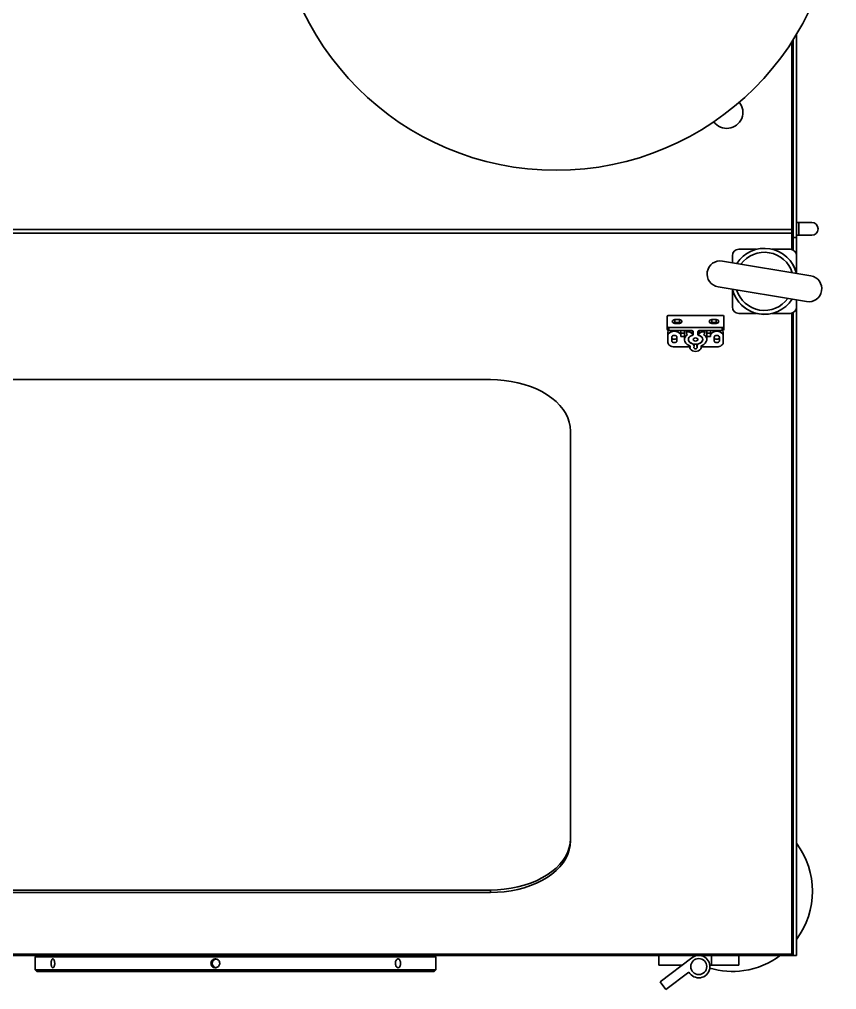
# Model space of a CAD drawing. Header units: millimetres. Extents: x 0 to 420, y 0 to 297.
# Drawn here: x 281.47 to 286.57, y 142.88 to 148.93 of the extents above; entities that cross this region are included whole.
import ezdxf

# ---------------------------------------------------------------- set-up
doc = ezdxf.new("R2010")
doc.units = ezdxf.units.MM

msp = doc.modelspace()

# ---------------------------------------------------------------- linework, layer by layer
at = {"color": 7, "linetype": 'Continuous', "lineweight": 35}
for p, q in [((286.317, 148.8409), (286.317, 147.5722)), ((286.287, 147.6218), (286.287, 148.7927)), ((286.297, 148.8084), (286.297, 148.0367)), ((286.297, 147.7234), (286.297, 148.0367)), ((286.297, 147.7066), (286.297, 147.7234)), ((286.297, 147.7066), (286.297, 147.5722)), ((286.332, 147.6667), (286.317, 147.6667)), ((286.412, 147.6667), (286.332, 147.6667)), ((286.332, 147.6667), (286.332, 147.5867)), ((275.347, 147.6218), (286.287, 147.6218)), ((286.287, 147.6008), (275.347, 147.6008)), ((286.287, 147.6218), (286.287, 147.6008)), ((286.287, 147.6008), (286.287, 147.4978)), ((286.317, 147.5722), (286.297, 147.5722)), ((286.297, 147.5722), (286.297, 147.4937)), ((286.317, 147.5867), (286.332, 147.5867)), ((286.317, 147.5722), (286.317, 147.4591)), ((286.332, 147.5867), (286.412, 147.5867)), ((285.917, 147.4591), (285.917, 147.4153)), ((286.0681, 147.4991), (285.957, 147.4991)), ((286.277, 147.4991), (286.166, 147.4991)), ((286.317, 147.3482), (286.317, 147.4591)), ((286.4067, 147.3332), (285.8544, 147.4258)), ((285.8274, 147.265), (286.3797, 147.1724)), ((285.917, 147.25), (285.917, 147.1391)), ((286.317, 147.1391), (286.317, 147.1829)), ((285.854, 147.0868), (285.52, 147.0868)), ((285.957, 147.0991), (286.0681, 147.0991)), ((286.166, 147.0991), (286.277, 147.0991)), ((286.287, 147.1004), (286.287, 143.0991)), ((286.297, 147.1045), (286.297, 143.0922)), ((286.317, 147.1391), (286.317, 143.0922)), ((285.51, 147.0791), (285.51, 147.0179)), ((285.586, 147.0607), (285.558, 147.0607)), ((285.558, 147.0607), (285.558, 147.0428)), ((285.558, 147.0428), (285.586, 147.0428)), ((285.558, 147.0362), (285.586, 147.0362)), ((285.586, 147.0607), (285.586, 147.0428)), ((285.816, 147.0607), (285.788, 147.0607)), ((285.788, 147.0607), (285.788, 147.0428)), ((285.788, 147.0428), (285.816, 147.0428)), ((285.788, 147.0362), (285.816, 147.0362)), ((285.816, 147.0607), (285.816, 147.0428)), ((285.864, 147.0791), (285.864, 147.0179)), ((285.51, 146.9999), (285.51, 147.0179)), ((285.5145, 146.9829), (285.5145, 146.9615)), ((285.5145, 146.9615), (285.5145, 146.9165)), ((285.854, 147.0102), (285.52, 147.0102)), ((285.52, 147.0102), (285.52, 146.9922)), ((285.52, 146.9922), (285.662, 146.9922)), ((285.5945, 146.9829), (285.5945, 146.9615)), ((285.6171, 146.9765), (285.5945, 146.9765)), ((285.5945, 146.955), (285.5945, 146.9615)), ((285.6171, 146.9922), (285.6171, 146.9363)), ((285.6298, 146.9922), (285.6298, 146.9764)), ((285.6336, 146.9707), (285.6376, 146.9681)), ((285.6512, 146.9922), (285.6512, 146.982)), ((285.665, 146.9731), (285.6512, 146.982)), ((285.665, 146.9919), (285.665, 146.9731)), ((285.6666, 146.963), (285.6666, 146.962)), ((285.6687, 146.9675), (285.6687, 146.9906)), ((285.672, 146.9858), (285.672, 146.9678)), ((285.702, 146.9678), (285.702, 146.9858)), ((285.7054, 146.9906), (285.7054, 146.9675)), ((285.7075, 146.963), (285.7075, 146.962)), ((285.7091, 146.9919), (285.7091, 146.9731)), ((285.7229, 146.982), (285.7091, 146.9731)), ((285.712, 146.9922), (285.854, 146.9922)), ((285.7229, 146.9922), (285.7229, 146.982)), ((285.7365, 146.9681), (285.7405, 146.9707)), ((285.7443, 146.9764), (285.7443, 146.9922)), ((285.757, 146.9363), (285.757, 146.9922)), ((285.7795, 146.9765), (285.757, 146.9765)), ((285.7795, 146.9829), (285.7795, 146.9615)), ((285.7795, 146.9615), (285.7795, 146.955)), ((285.854, 146.9922), (285.854, 147.0102)), ((285.8595, 146.9829), (285.8595, 146.9615)), ((285.8595, 146.9165), (285.8595, 146.9615)), ((285.864, 147.0179), (285.864, 146.9999)), ((285.5385, 146.9512), (285.5385, 146.9267)), ((285.5705, 146.9267), (285.5705, 146.9512)), ((285.6171, 146.955), (285.5945, 146.955)), ((285.642, 146.9367), (285.642, 146.9363)), ((285.6782, 146.8916), (285.6782, 146.9079)), ((285.6959, 146.9079), (285.6959, 146.8916)), ((285.732, 146.9363), (285.732, 146.9367)), ((285.7795, 146.955), (285.757, 146.955)), ((285.8035, 146.9512), (285.8035, 146.9267)), ((285.8355, 146.9267), (285.8355, 146.9512)), ((285.5545, 146.8907), (285.652, 146.8907)), ((285.652, 146.8952), (285.652, 146.8848)), ((285.6528, 146.8936), (285.6528, 146.8896)), ((285.7213, 146.8936), (285.7213, 146.8896)), ((285.722, 146.8848), (285.722, 146.8952)), ((285.722, 146.8907), (285.8195, 146.8907)), ((284.407, 146.6858), (278.227, 146.6858)), ((284.907, 143.8062), (284.907, 146.3645)), ((278.227, 143.5001), (284.407, 143.5001)), ((278.227, 143.4848), (284.407, 143.4848)), ((284.407, 143.4848), (284.407, 143.5001)), ((286.287, 143.0991), (275.347, 143.0991)), ((286.287, 143.0927), (275.347, 143.0927)), ((281.5766, 143.0922), (280.0575, 143.0922)), ((281.577, 143.0927), (281.567, 143.0827)), ((284.067, 143.0827), (284.057, 143.0927)), ((286.297, 143.0922), (284.0575, 143.0922)), ((285.457, 143.0922), (285.457, 143.0322)), ((285.787, 143.0922), (285.787, 143.0322)), ((285.957, 143.0322), (285.957, 143.0922)), ((286.297, 143.1122), (286.287, 143.1122)), ((286.287, 143.0991), (286.287, 143.0927)), ((286.317, 143.0922), (286.297, 143.0922)), ((281.567, 143.0827), (281.567, 143.0027)), ((284.067, 143.0827), (281.567, 143.0827)), ((284.067, 143.0027), (284.067, 143.0827)), ((285.457, 143.0322), (285.6046, 143.0322)), ((285.6646, 143.0779), (285.4657, 142.9265)), ((285.787, 143.0322), (285.7763, 143.0322)), ((285.787, 143.0322), (285.957, 143.0322)), ((281.567, 143.0027), (281.577, 142.9927)), ((281.567, 143.0027), (284.067, 143.0027)), ((284.057, 142.9927), (281.577, 142.9927)), ((284.057, 142.9927), (284.067, 143.0027)), ((285.5021, 142.8788), (285.6459, 142.9882)), ((285.4657, 142.9265), (285.5021, 142.8788))]:
    msp.add_line(p, q, dxfattribs=at)
at = {"color": 7, "linetype": 'Continuous', "lineweight": 35, "flags": 128}
for points in [[(285.558, 147.0607), (285.5519, 147.0598), (285.5467, 147.0572), (285.5433, 147.0532), (285.542, 147.0485), (285.5433, 147.0438), (285.5467, 147.0398), (285.5519, 147.0372), (285.558, 147.0362)], [(285.5472, 147.0395), (285.5519, 147.0418), (285.558, 147.0428)], [(285.586, 147.0362), (285.5922, 147.0372), (285.5974, 147.0398), (285.6008, 147.0438), (285.602, 147.0485), (285.6008, 147.0532), (285.5974, 147.0572), (285.5922, 147.0598), (285.586, 147.0607)], [(285.586, 147.0428), (285.5922, 147.0418), (285.5969, 147.0395)], [(285.788, 147.0607), (285.7819, 147.0598), (285.7767, 147.0572), (285.7733, 147.0532), (285.772, 147.0485), (285.7733, 147.0438), (285.7767, 147.0398), (285.7819, 147.0372), (285.788, 147.0362)], [(285.7772, 147.0395), (285.7819, 147.0418), (285.788, 147.0428)], [(285.816, 147.0362), (285.8222, 147.0372), (285.8274, 147.0398), (285.8308, 147.0438), (285.832, 147.0485), (285.8308, 147.0532), (285.8274, 147.0572), (285.8222, 147.0598), (285.816, 147.0607)], [(285.816, 147.0428), (285.8222, 147.0418), (285.8269, 147.0395)], [(285.5174, 146.9925), (285.5165, 146.9908), (285.5145, 146.9829)], [(285.5945, 146.9615), (285.5926, 146.9694), (285.5869, 146.9766), (285.5781, 146.9823), (285.5669, 146.9859), (285.5545, 146.9872), (285.5422, 146.9859), (285.531, 146.9823), (285.5222, 146.9766), (285.5165, 146.9694), (285.5145, 146.9615)], [(285.5705, 146.9512), (285.5693, 146.9551), (285.5659, 146.9584), (285.5607, 146.9607), (285.5545, 146.9615), (285.5484, 146.9607), (285.5432, 146.9584), (285.5398, 146.9551), (285.5385, 146.9512)], [(285.5945, 146.9829), (285.5926, 146.9908), (285.5918, 146.9922)], [(285.6376, 146.9681), (285.628, 146.9605), (285.6213, 146.9517), (285.6177, 146.9422), (285.6173, 146.9324), (285.6203, 146.9228), (285.6264, 146.9138), (285.6354, 146.9059), (285.6468, 146.8995)], [(285.6512, 146.982), (285.6472, 146.9838), (285.6424, 146.9845), (285.6375, 146.9839), (285.6334, 146.9821), (285.6307, 146.9795), (285.6298, 146.9764), (285.6308, 146.9733), (285.6336, 146.9707)], [(285.6666, 146.962), (285.6563, 146.9574), (285.6484, 146.9511), (285.6435, 146.9436), (285.6421, 146.9355), (285.6441, 146.9275), (285.6496, 146.9202), (285.658, 146.9142), (285.6686, 146.9099), (285.6807, 146.9076), (285.6934, 146.9076), (285.7055, 146.9099), (285.7161, 146.9142), (285.7245, 146.9202), (285.73, 146.9275), (285.732, 146.9355), (285.7306, 146.9436), (285.7257, 146.9511), (285.7178, 146.9574), (285.7075, 146.962)], [(285.6612, 146.9126), (285.653, 146.9174), (285.6469, 146.9232), (285.6431, 146.9299), (285.6421, 146.9369), (285.6437, 146.9439), (285.6479, 146.9505), (285.6544, 146.9562), (285.6629, 146.9607)], [(285.662, 146.9922), (285.664, 146.9921), (285.6659, 146.9917), (285.6676, 146.9911), (285.6691, 146.9903), (285.6704, 146.9893), (285.6713, 146.9882), (285.6719, 146.987), (285.672, 146.9858)], [(285.6629, 146.9607), (285.6651, 146.9618), (285.6668, 146.9632), (285.668, 146.9648), (285.6686, 146.9666), (285.6686, 146.9684), (285.668, 146.9701), (285.6668, 146.9717), (285.665, 146.9731)], [(285.702, 146.9858), (285.7022, 146.987), (285.7028, 146.9882), (285.7037, 146.9893), (285.705, 146.9903), (285.7065, 146.9911), (285.7082, 146.9917), (285.7101, 146.9921), (285.712, 146.9922)], [(285.7091, 146.9731), (285.7073, 146.9717), (285.7061, 146.9701), (285.7055, 146.9684), (285.7055, 146.9666), (285.7061, 146.9648), (285.7073, 146.9632), (285.709, 146.9618), (285.7112, 146.9607)], [(285.7112, 146.9607), (285.7197, 146.9562), (285.7262, 146.9505), (285.7304, 146.9439), (285.732, 146.9369), (285.7309, 146.9299), (285.7272, 146.9232), (285.7211, 146.9174), (285.7129, 146.9126)], [(285.7405, 146.9707), (285.7433, 146.9733), (285.7443, 146.9764), (285.7434, 146.9795), (285.7407, 146.9821), (285.7366, 146.9839), (285.7317, 146.9845), (285.7269, 146.9838), (285.7229, 146.982)], [(285.7273, 146.8995), (285.7387, 146.9059), (285.7477, 146.9138), (285.7538, 146.9228), (285.7568, 146.9324), (285.7564, 146.9422), (285.7528, 146.9517), (285.7461, 146.9605), (285.7365, 146.9681)], [(285.7822, 146.9922), (285.7815, 146.9908), (285.7795, 146.9829)], [(285.8595, 146.9615), (285.8576, 146.9694), (285.8519, 146.9766), (285.8431, 146.9823), (285.8319, 146.9859), (285.8195, 146.9872), (285.8072, 146.9859), (285.796, 146.9823), (285.7872, 146.9766), (285.7815, 146.9694), (285.7795, 146.9615)], [(285.8355, 146.9512), (285.8343, 146.9551), (285.8309, 146.9584), (285.8257, 146.9607), (285.8195, 146.9615), (285.8134, 146.9607), (285.8082, 146.9584), (285.8048, 146.9551), (285.8035, 146.9512)], [(285.8595, 146.9829), (285.8576, 146.9908), (285.8567, 146.9925)], [(285.5145, 146.9165), (285.5153, 146.9114), (285.5176, 146.9066), (285.5213, 146.9022), (285.5263, 146.8983), (285.5323, 146.8951), (285.5392, 146.8927), (285.5467, 146.8912), (285.5545, 146.8907)], [(285.5385, 146.9482), (285.5398, 146.9443), (285.5432, 146.9409), (285.5484, 146.9387), (285.5545, 146.9379), (285.5607, 146.9387), (285.5659, 146.9409), (285.5693, 146.9443), (285.5705, 146.9482)], [(285.5385, 146.9267), (285.5398, 146.9228), (285.5432, 146.9195), (285.5484, 146.9172), (285.5545, 146.9165), (285.5607, 146.9172), (285.5659, 146.9195), (285.5693, 146.9228), (285.5705, 146.9267)], [(285.672, 146.9363), (285.6732, 146.9326), (285.6764, 146.9295), (285.6813, 146.9274), (285.687, 146.9266), (285.6928, 146.9274), (285.6977, 146.9295), (285.7009, 146.9326), (285.702, 146.9363), (285.7009, 146.94), (285.6977, 146.9431), (285.6928, 146.9452), (285.687, 146.9459), (285.6813, 146.9452), (285.6764, 146.9431), (285.6732, 146.94), (285.672, 146.9363)], [(285.8035, 146.9482), (285.8048, 146.9443), (285.8082, 146.9409), (285.8134, 146.9387), (285.8195, 146.9379), (285.8257, 146.9387), (285.8309, 146.9409), (285.8343, 146.9443), (285.8355, 146.9482)], [(285.8035, 146.9267), (285.8048, 146.9228), (285.8082, 146.9195), (285.8134, 146.9172), (285.8195, 146.9165), (285.8257, 146.9172), (285.8309, 146.9195), (285.8343, 146.9228), (285.8355, 146.9267)], [(285.8195, 146.8907), (285.8273, 146.8912), (285.8349, 146.8927), (285.8418, 146.8951), (285.8478, 146.8983), (285.8528, 146.9022), (285.8565, 146.9066), (285.8588, 146.9114), (285.8595, 146.9165)], [(285.6968, 146.8862), (285.6969, 146.8837), (285.6954, 146.8813), (285.6926, 146.8795), (285.689, 146.8785), (285.6851, 146.8785), (285.6814, 146.8795), (285.6787, 146.8813), (285.6772, 146.8837), (285.6773, 146.8862)], [(284.407, 146.6858), (284.4506, 146.6846), (284.4939, 146.681), (284.5365, 146.6749), (284.5781, 146.6665), (284.6184, 146.6557), (284.657, 146.6428), (284.6938, 146.6277), (284.7284, 146.6107), (284.7606, 146.5917), (284.7901, 146.571), (284.8166, 146.5488), (284.8401, 146.5252), (284.8602, 146.5003), (284.8769, 146.4744), (284.89, 146.4476), (284.8994, 146.4203), (284.9051, 146.3925), (284.907, 146.3645)], [(284.407, 143.5001), (284.4506, 143.5013), (284.4939, 143.505), (284.5365, 143.511), (284.5781, 143.5195), (284.6184, 143.5302), (284.657, 143.5431), (284.6938, 143.5582), (284.7284, 143.5753), (284.7606, 143.5942), (284.7901, 143.6149), (284.8166, 143.6371), (284.8401, 143.6608), (284.8602, 143.6857), (284.8769, 143.7116), (284.89, 143.7383), (284.8994, 143.7657), (284.9051, 143.7935), (284.907, 143.8215)], [(284.907, 143.8062), (284.9051, 143.7781), (284.8994, 143.7503), (284.89, 143.723), (284.8769, 143.6962), (284.8602, 143.6703), (284.8401, 143.6455), (284.8166, 143.6218), (284.7901, 143.5996), (284.7606, 143.5789), (284.7284, 143.56), (284.6938, 143.5429), (284.657, 143.5278), (284.6184, 143.5149), (284.5781, 143.5041), (284.5365, 143.4957), (284.4939, 143.4896), (284.4506, 143.486), (284.407, 143.4848)]]:
    msp.add_lwpolyline(points, dxfattribs=at)
at = {"color": 7, "linetype": 'Continuous', "lineweight": 35}
for centre, radius in [((284.817, 149.7422), 1.75), ((285.707, 143.0222), 0.05)]:
    msp.add_circle(centre, radius, dxfattribs=at)
for centre, radius, start, end in [((285.8824, 148.3539), 0.1, 215.86579, 39.14028), ((286.412, 147.6267), 0.04, 270, 90), ((285.957, 147.4591), 0.04, 90, 180), ((286.117, 147.2991), 0.2059, 13.74578, 147.1674), ((286.117, 147.2991), 0.2058, 80.48509, 147.15575), ((286.117, 147.2991), 0.1815, 17.09292, 143.87726), ((286.117, 147.2991), 0.2058, 13.81443, 80.48509), ((286.277, 147.4591), 0.04, 0, 90), ((285.8409, 147.3454), 0.0815, 80.48509, 260.48509), ((286.3932, 147.2528), 0.0815, 260.48509, 80.48509), ((286.117, 147.2991), 0.2059, 193.74578, 327.1674), ((286.117, 147.2991), 0.2058, 193.81443, 327.15575), ((286.117, 147.2991), 0.1815, 197.09292, 323.87726), ((285.519, 147.0778), 0.00907, 83.45913, 171.44831), ((285.8551, 147.0778), 0.00907, 8.55169, 96.54087), ((285.957, 147.1391), 0.04, 180, 270), ((286.277, 147.1391), 0.04, 270, 0), ((285.519, 147.0192), 0.00907, 188.55169, 276.54087), ((285.519, 147.0012), 0.00907, 188.55169, 276.54087), ((285.6653, 146.9687), 0.00683, 281.02451, 351.78454), ((285.7088, 146.9687), 0.00683, 188.23164, 259.03144), ((285.8551, 147.0192), 0.00907, 263.45913, 351.44831), ((285.8551, 147.0012), 0.00907, 263.45913, 351.44831), ((285.6551, 146.8908), 0.0227, 348.3736, 74.38866), ((285.719, 146.8908), 0.0227, 105.61134, 191.6264), ((285.6445, 146.8913), 0.0085, 348.36079, 74.38401), ((285.6669, 146.8848), 0.0149, 161.46265, 205.52381), ((285.687, 146.9033), 0.0417, 216.53438, 323.46562), ((285.7072, 146.8848), 0.0149, 334.47619, 18.53735), ((285.7296, 146.8913), 0.0085, 105.61599, 191.63921), ((285.917, 143.4922), 0.5, 323.1301, 36.8699), ((285.707, 143.0222), 0.07, 209.07004, 127.28325), ((285.917, 143.4922), 0.5, 278.21971, 306.9558), ((282.699, 143.0427), 0.0275, 98.13003, 263.01409), ((285.917, 143.4922), 0.5, 253.65751, 278.21971)]:
    msp.add_arc(centre, radius, start, end, dxfattribs=at)
for centre, major_axis, ratio, start_param, end_param in [((286.217, 148.074), (0.08, 0), 0.8391, 0, 0.505361), ((286.217, 148.0367), (0, 0.1044), 0.766044, 4.712389, 5.217749), ((286.217, 147.7234), (0, 0.1044), 0.766044, 4.207028, 4.712389)]:
    msp.add_ellipse(centre, major_axis=major_axis, ratio=ratio, start_param=start_param, end_param=end_param, dxfattribs=at)
for points, knots in [([(281.6885, 143.0427), (281.6884, 143.0396), (281.6881, 143.0334), (281.6861, 143.0252), (281.6831, 143.0189), (281.6795, 143.0153), (281.6756, 143.0149), (281.672, 143.0175), (281.6689, 143.023), (281.6668, 143.0307), (281.6658, 143.0397), (281.666, 143.0491), (281.6675, 143.0578), (281.67, 143.0648), (281.6733, 143.0692), (281.6771, 143.0707), (281.6809, 143.069), (281.6843, 143.0644), (281.6869, 143.0573), (281.6883, 143.0496), (281.6884, 143.0446), (281.6885, 143.0427)], [0, 0, 0, 0, 0.05368, 0.107359, 0.161047, 0.21474, 0.268424, 0.322099, 0.375779, 0.42947, 0.483161, 0.536842, 0.590516, 0.6442, 0.697893, 0.751581, 0.805258, 0.858935, 0.912623, 0.966316, 1, 1, 1, 1]), ([(282.6908, 143.0702), (282.6939, 143.0699), (282.7001, 143.0693), (282.7083, 143.0645), (282.7145, 143.0576), (282.7181, 143.0488), (282.7186, 143.0394), (282.7159, 143.0304), (282.7105, 143.0228), (282.7028, 143.0174), (282.6938, 143.0148), (282.6844, 143.0154), (282.6758, 143.0191), (282.6689, 143.0254), (282.6645, 143.0337), (282.663, 143.043), (282.6647, 143.0522), (282.6693, 143.0604), (282.6763, 143.0666), (282.6839, 143.0698), (282.6889, 143.0701), (282.6908, 143.0702)], [0, 0, 0, 0, 0.05368, 0.107359, 0.161047, 0.21474, 0.268424, 0.322099, 0.375779, 0.42947, 0.483161, 0.536841, 0.590516, 0.6442, 0.697893, 0.751581, 0.805258, 0.858935, 0.912623, 0.966316, 1, 1, 1, 1]), ([(283.8468, 143.0427), (283.8466, 143.0396), (283.8463, 143.0334), (283.8436, 143.0252), (283.8396, 143.0189), (283.8345, 143.0153), (283.8291, 143.0149), (283.8237, 143.0175), (283.8192, 143.023), (283.8159, 143.0307), (283.8144, 143.0397), (283.8147, 143.0491), (283.817, 143.0578), (283.8207, 143.0648), (283.8257, 143.0692), (283.8311, 143.0707), (283.8365, 143.069), (283.8412, 143.0644), (283.8447, 143.0573), (283.8465, 143.0496), (283.8467, 143.0446), (283.8468, 143.0427)], [0, 0, 0, 0, 0.05368, 0.107359, 0.161047, 0.21474, 0.268424, 0.322099, 0.375779, 0.42947, 0.483161, 0.536842, 0.590516, 0.6442, 0.697893, 0.751581, 0.805258, 0.858935, 0.912623, 0.966316, 1, 1, 1, 1])]:
    msp.add_open_spline(points, degree=3, knots=knots, dxfattribs=at)

doc.saveas('drawing.dxf')
